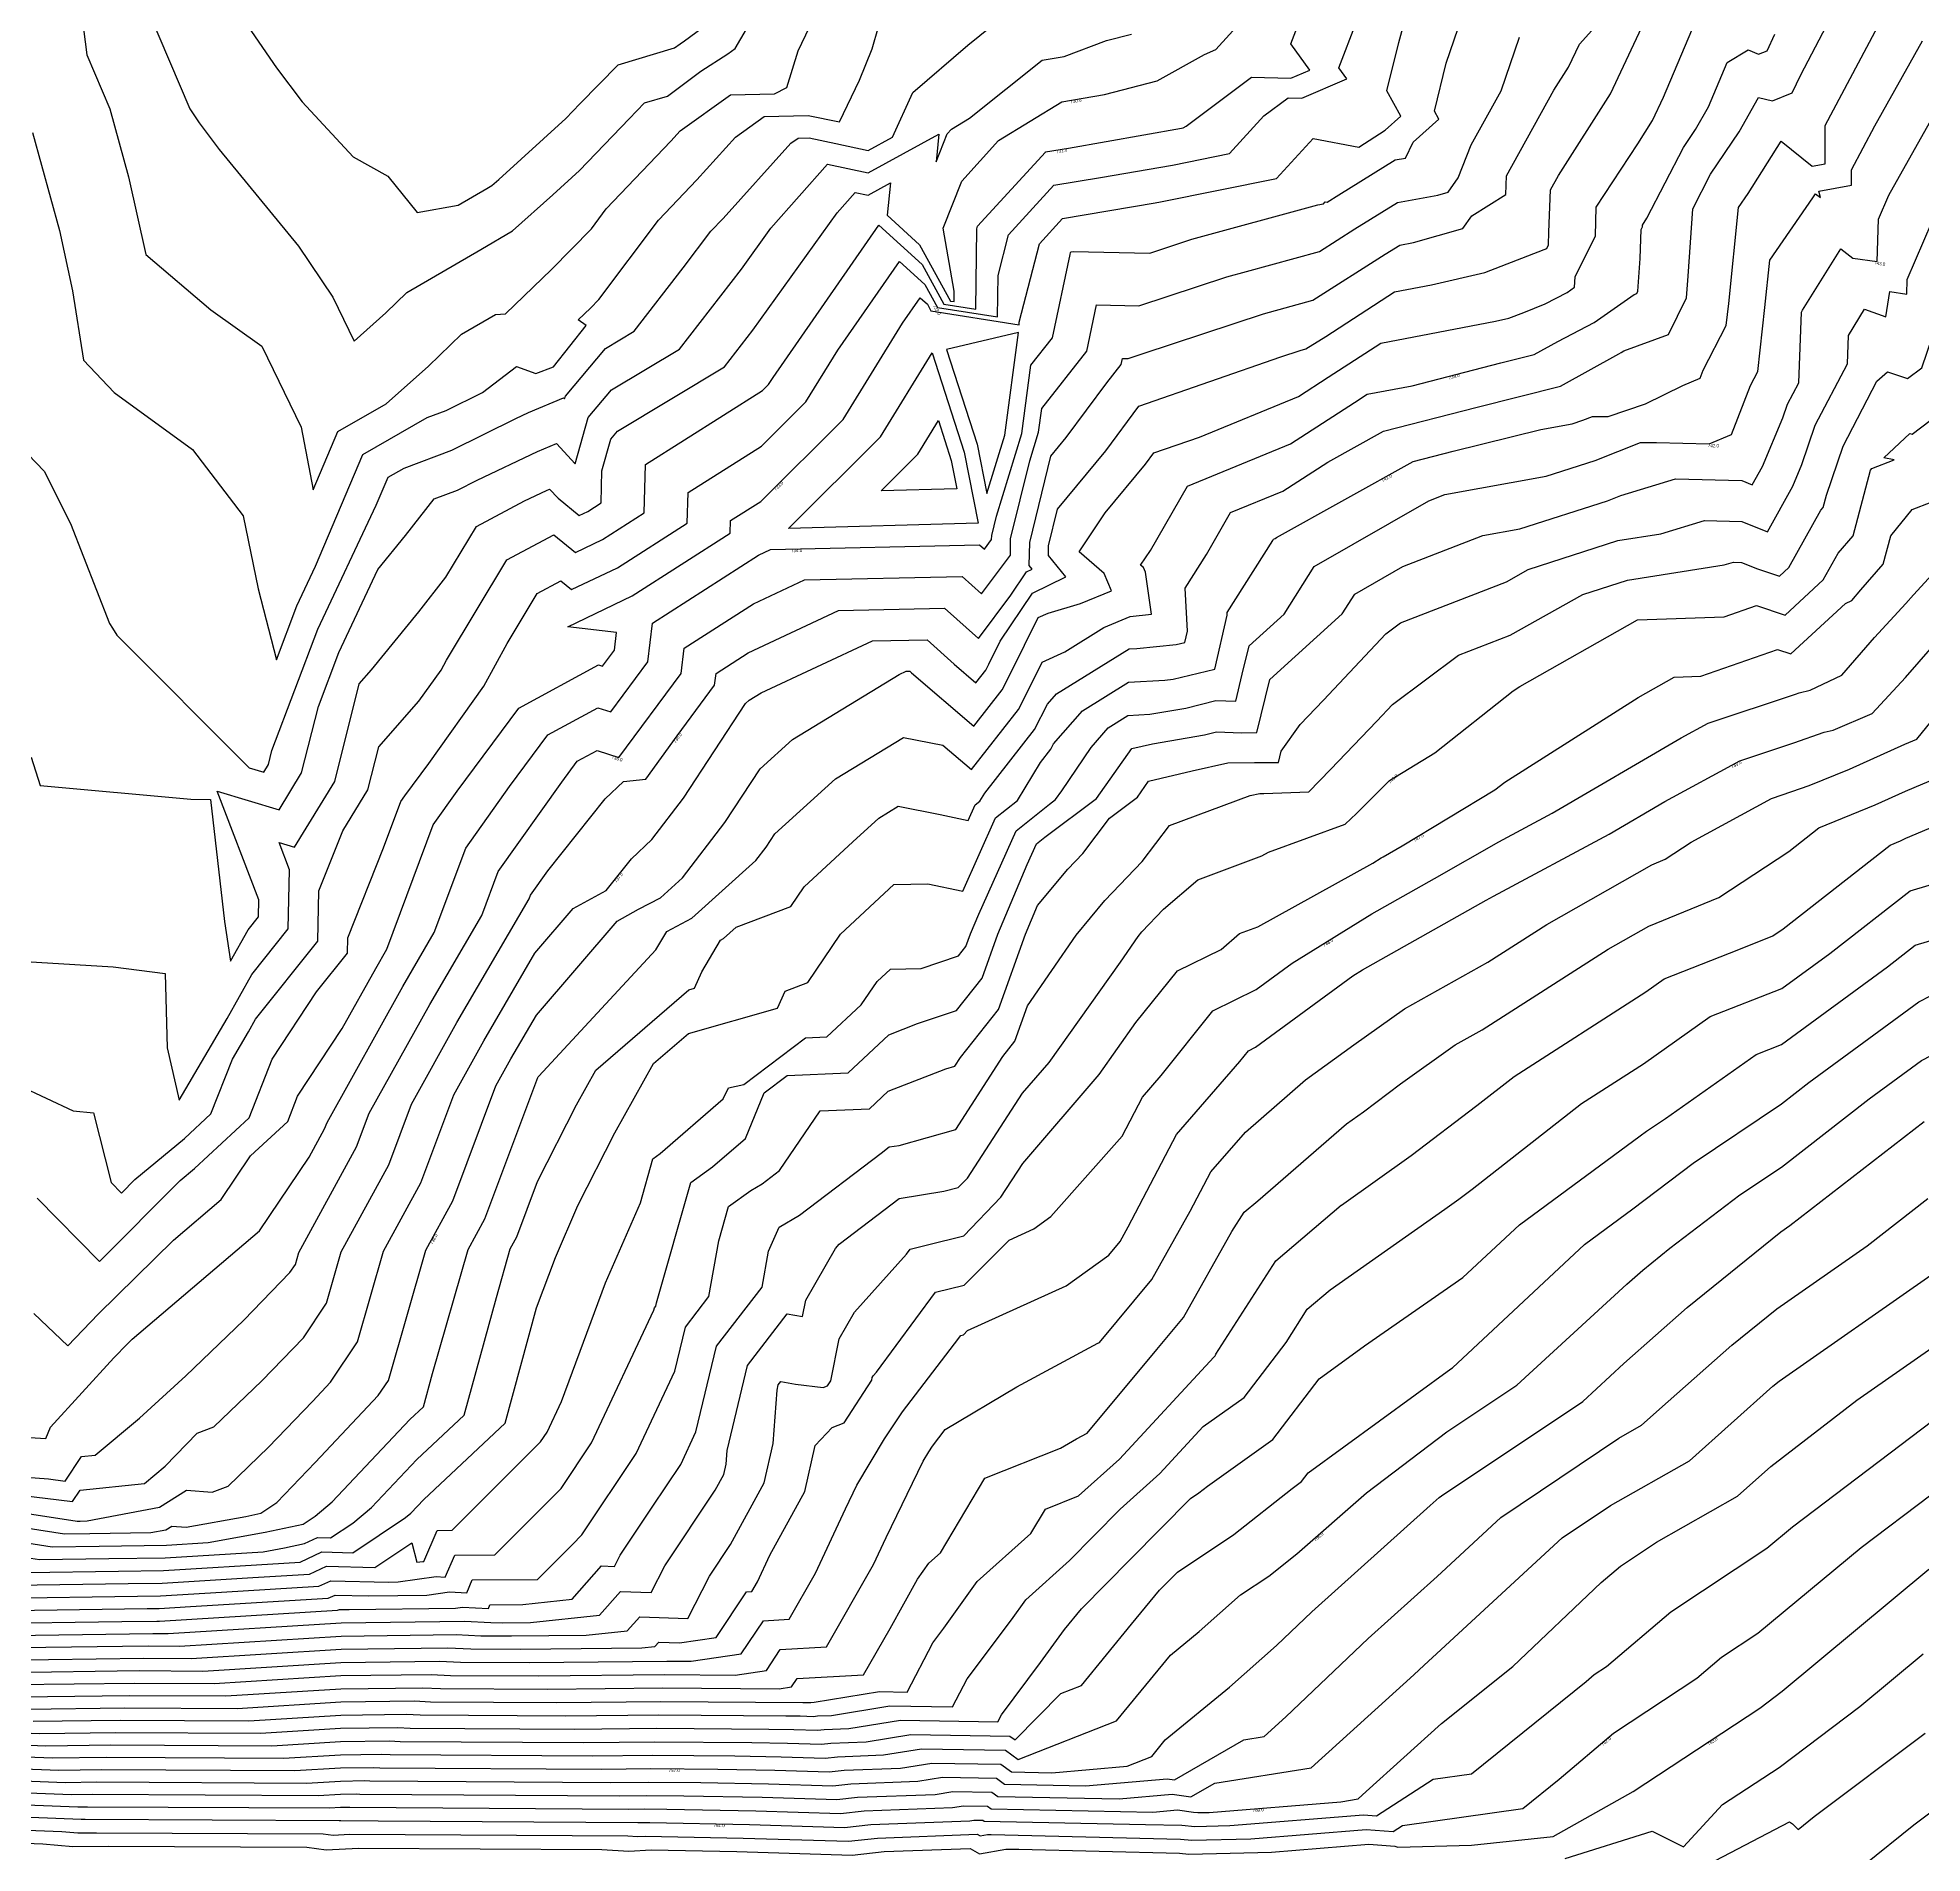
# Model space of a CAD drawing. Extents: x 1684434 to 1702565, y 997334 to 1000228.
# Drawn here: x 1700336.5 to 1700627.8, y 999385.8 to 999666.4 of the extents above; entities that cross this region are included whole.
import ezdxf

# ---------------------------------------------------------------- set-up
doc = ezdxf.new("R2010")
doc.units = 0
doc.layers.add('Default', color=7, linetype='Continuous')

msp = doc.modelspace()

# ---------------------------------------------------------------- linework, layer by layer
at = {"layer": 'Default'}
for points in [[(1700341.79, 999682.18), (1700344.15, 999663.69), (1700347.71, 999655.34), (1700350.6, 999644.86), (1700353.23, 999632.84), (1700363.3, 999624.28), (1700371.2, 999618.68), (1700377.24, 999606.15), (1700379.13, 999596.5), (1700382.93, 999605.48), (1700390.37, 999609.75), (1700396.91, 999615.6), (1700402.03, 999620.55), (1700407.27, 999623.56), (1700408.85, 999623.7), (1700415.94, 999630.55), (1700422.1, 999636.82), (1700424.4, 999639.89), (1700434.39, 999650.35), (1700435.84, 999651.95), (1700443.59, 999657.55), (1700450.38, 999657.7), (1700452.28, 999658.66), (1700454.03, 999664.32), (1700457.55, 999671.63)], [(1700325.3, 999508.31), (1700342.03, 999500.49), (1700345.18, 999500.2), (1700347.88, 999489.43), (1700349.49, 999487.8), (1700351.57, 999489.89), (1700359.21, 999496.23), (1700363.31, 999500.02), (1700366.64, 999508.51), (1700369.12, 999512.73), (1700370.21, 999514.68), (1700379.83, 999526.75), (1700380.01, 999534.49), (1700383.7, 999543.76), (1700387.57, 999550.09), (1700389.25, 999556.78), (1700395.46, 999563.81), (1700398.88, 999568.63), (1700399.71, 999570.16), (1700409.05, 999585.65), (1700416.3, 999589.51), (1700419.63, 999586.78), (1700423.84, 999588.8), (1700430.27, 999592.91), (1700430.46, 999600.39), (1700448.55, 999611.82), (1700449.49, 999612.76), (1700450.17, 999613.86), (1700466.54, 999637.4), (1700473.21, 999631.28), (1700476.58, 999625.15), (1700481.51, 999624.38), (1700481.67, 999636.84), (1700481.77, 999637.23), (1700492.26, 999648.69), (1700492.3, 999648.7), (1700495.82, 999649.3), (1700513.29, 999652.35), (1700513.53, 999652.41), (1700513.99, 999652.67), (1700524.11, 999660.23), (1700530.17, 999660.08), (1700533.12, 999661.34), (1700530.19, 999665.42), (1700535.79, 999680.02)], [(1700363.45, 999676.26), (1700373.46, 999661.69), (1700377.39, 999656.42), (1700385.27, 999647.92), (1700390.67, 999644.96), (1700395.2, 999639.35), (1700401.51, 999640.47), (1700405.93, 999643.04), (1700406.74, 999643.52), (1700407.78, 999644.45), (1700418.16, 999653.85), (1700420.34, 999656.14), (1700426.22, 999662.17), (1700434.96, 999664.77), (1700435.82, 999665.42), (1700436.51, 999665.86), (1700440.22, 999668.58)], [(1700333.91, 999441.13), (1700341.91, 999440.12), (1700343.09, 999441.87), (1700353.04, 999442.91), (1700356.25, 999445.59), (1700361.21, 999450.71), (1700363.74, 999451.65), (1700371.16, 999458.79), (1700377.6, 999465.43), (1700381.16, 999470.78), (1700383.44, 999478.72), (1700390.78, 999492.16), (1700394.3, 999501.54), (1700401.32, 999514.13), (1700412.47, 999533.27), (1700412.69, 999533.86), (1700415.35, 999537.6), (1700424.25, 999548.7), (1700427.07, 999551.39), (1700430.5, 999551.78), (1700435.35, 999558.48), (1700441.14, 999566.29), (1700441.36, 999568.11), (1700446.34, 999571.31), (1700460.28, 999577.85), (1700476.69, 999578.2), (1700481.92, 999573.48), (1700486.94, 999580.19), (1700489.36, 999583.79), (1700490.22, 999584.21), (1700489.77, 999584.76), (1700489.83, 999588.36), (1700493.08, 999601.69), (1700495.45, 999604.56), (1700501.74, 999613.03), (1700503.96, 999615.84), (1700504.16, 999616.8), (1700505.04, 999616.78), (1700507.35, 999617.55), (1700525.94, 999623.7), (1700533.56, 999625.79), (1700544.75, 999632.89), (1700547.01, 999634.29), (1700549.15, 999634.68), (1700556.74, 999636.85), (1700558.13, 999638.82), (1700563.39, 999642.12), (1700563.5, 999645.03), (1700570.85, 999658.27), (1700573.1, 999661.8), (1700574.78, 999665.38), (1700583.26, 999674.79)], [(1700335.95, 999469.19), (1700341.18, 999464.21), (1700345.9, 999469.07), (1700357.53, 999480.52), (1700364.91, 999486.8), (1700369.44, 999493.53), (1700375.18, 999498.83), (1700376.71, 999502.75), (1700383.6, 999513.22), (1700388.77, 999522.49), (1700390.51, 999525.49), (1700397.67, 999544.7), (1700401.37, 999549.9), (1700410.87, 999562.72), (1700423.19, 999569.43), (1700423.83, 999569.23), (1700425.65, 999571.68), (1700425.99, 999574.44), (1700418.44, 999575.32), (1700428.39, 999580.09), (1700443.57, 999589.8), (1700443.62, 999591.72), (1700448.27, 999594.66), (1700461.02, 999607.37), (1700470.18, 999622.25), (1700472.91, 999626.17), (1700474.02, 999625.15), (1700474.58, 999624.13), (1700488.22, 999622), (1700488.23, 999622.41), (1700491.35, 999634.51), (1700494.9, 999638.39), (1700509.24, 999640.84), (1700510.06, 999640.98), (1700527.98, 999644.57), (1700533.65, 999650.8), (1700540.71, 999649.42), (1700544.77, 999652.07), (1700547.18, 999654.24), (1700545.01, 999658.15), (1700546.85, 999665.61), (1700549.62, 999675.7)], [(1700331.62, 999438.8), (1700342.64, 999437.11), (1700343.1, 999437.11), (1700344.2, 999437.13), (1700355.37, 999439.25), (1700359.54, 999441.86), (1700363.5, 999441.57), (1700365.96, 999442.49), (1700372.23, 999448.52), (1700379, 999455.6), (1700381.78, 999458.55), (1700385.95, 999464.82), (1700389.97, 999478.83), (1700395.73, 999489.37), (1700400.83, 999502.96), (1700405.5, 999511.34), (1700413.38, 999524.86), (1700419.3, 999531.76), (1700424.38, 999534.57), (1700428.29, 999539.44), (1700431.45, 999542.46), (1700436.32, 999548.83), (1700445.93, 999563.44), (1700446.49, 999563.95), (1700448.35, 999565.08), (1700465.52, 999573.14), (1700473.99, 999573.32), (1700478.18, 999569.54), (1700481.53, 999566.67), (1700483.05, 999568.62), (1700483.52, 999569.54), (1700485.27, 999573.07), (1700490.26, 999580.5), (1700495.41, 999583.02), (1700492.74, 999586.32), (1700492.76, 999587.84), (1700494.14, 999593.47), (1700501.59, 999602.52), (1700506.72, 999609.42), (1700528.66, 999617.02), (1700531.63, 999618.01), (1700532.52, 999618.25), (1700535.58, 999620.19), (1700546.18, 999627.06), (1700551.93, 999628.16), (1700560.16, 999630.08), (1700569.31, 999633.61), (1700569.72, 999633.77), (1700570.01, 999634.35), (1700570.06, 999636.3), (1700570.3, 999642.83), (1700571.52, 999645.04), (1700579.59, 999657.67), (1700585.62, 999670.5)], [(1700335.35, 999450.04), (1700337.81, 999449.86), (1700338.51, 999451.6), (1700348.29, 999462.31), (1700350.4, 999464.48), (1700351.13, 999465.2), (1700370.81, 999481.94), (1700378.48, 999493.34), (1700380.88, 999497.72), (1700381.25, 999498.71), (1700392.95, 999519.7), (1700397.83, 999528.08), (1700402.68, 999541.09), (1700409.45, 999550.61), (1700415.38, 999558.62), (1700423.09, 999562.81), (1700425.1, 999562.18), (1700430.81, 999569.88), (1700431.54, 999575.89), (1700447.93, 999586.4), (1700449.79, 999587.27), (1700482.08, 999587.96), (1700482.83, 999587.29), (1700483.95, 999588.78), (1700483.96, 999589.41), (1700484.69, 999592.43), (1700488.6, 999605.17), (1700490.01, 999615.72), (1700493.38, 999619.99), (1700496.07, 999632.87), (1700496.14, 999633.15), (1700496.22, 999633.24), (1700496.57, 999633.3), (1700508.38, 999633.04), (1700514.89, 999635.2), (1700534.36, 999640.53), (1700535.25, 999640.7), (1700535.5, 999640.98), (1700535.81, 999640.92), (1700537.58, 999642.07), (1700546.32, 999647.47), (1700547.9, 999647.76), (1700549.11, 999650.21), (1700553.05, 999653.75), (1700552.36, 999655), (1700554.18, 999662.43), (1700557.26, 999671.42)], [(1700353.75, 999670.09), (1700360.03, 999655.36), (1700361.51, 999653.2), (1700364.57, 999649.1), (1700376.82, 999634.15), (1700382.17, 999626.25), (1700385.43, 999619.45), (1700390.34, 999623.83), (1700393.59, 999626.98), (1700405.03, 999633.63), (1700409.91, 999636.52), (1700416.13, 999642.05), (1700420.29, 999645.81), (1700427.94, 999653.83), (1700430.32, 999656.27), (1700433.86, 999657.33), (1700439.04, 999661.2), (1700443.18, 999663.86), (1700444.34, 999664.71), (1700448.7, 999672.14)], [(1700330.08, 999432.19), (1700336.82, 999431.16), (1700347.54, 999431.31), (1700356.23, 999431.44), (1700371.39, 999432.36), (1700374.7, 999432.96), (1700377.76, 999433.61), (1700379.8, 999434.55), (1700381.81, 999434.5), (1700385.26, 999436.79), (1700388.14, 999439.21), (1700395.14, 999446.62), (1700402.46, 999453.48), (1700407.42, 999471.67), (1700409.57, 999479.17), (1700410.59, 999481.03), (1700413.8, 999489.59), (1700419.8, 999501.43), (1700422.8, 999506.81), (1700437.17, 999519.2), (1700438.04, 999519.44), (1700439.19, 999522.01), (1700442.07, 999526.89), (1700442.53, 999527.13), (1700444.49, 999528.91), (1700452.93, 999532.1), (1700454.98, 999535.11), (1700462.49, 999542.1), (1700466.51, 999545.74), (1700469.51, 999547.57), (1700476.02, 999546.31), (1700480.35, 999545.39), (1700481.42, 999547.78), (1700482.13, 999548.35), (1700482.88, 999549.58), (1700490.6, 999559.45), (1700492.56, 999563.33), (1700493.98, 999564.96), (1700505.22, 999571.88), (1700506.4, 999571.95), (1700512.46, 999572.56), (1700513.82, 999572.89), (1700514.22, 999574.64), (1700513.87, 999581.3), (1700517.14, 999586.47), (1700520.86, 999592.95), (1700528.95, 999596.27), (1700535.88, 999600.76), (1700544.48, 999605.55), (1700558.98, 999609.28), (1700571.85, 999612.48), (1700580.89, 999617.51), (1700581.24, 999617.7), (1700581.63, 999617.97), (1700588.54, 999620.51), (1700591.35, 999626.14), (1700591.57, 999629.5), (1700592.28, 999639.93), (1700595.01, 999645.24), (1700599.44, 999651.79), (1700602.45, 999657.12), (1700604.63, 999656.58), (1700607.66, 999657.83), (1700608.99, 999660.63), (1700612.97, 999668.19)], [(1700330.36, 999523.83), (1700348.23, 999522.76), (1700356.23, 999521.73), (1700356.54, 999510.25), (1700358.38, 999502.13), (1700365.82, 999514.76), (1700369.64, 999521.58), (1700375.25, 999528.62), (1700375.46, 999537.76), (1700373.85, 999541.96), (1700376.24, 999541.24), (1700382.45, 999551.41), (1700386.24, 999566.51), (1700388.14, 999568.66), (1700395.45, 999577.63), (1700399.63, 999582.99), (1700404.35, 999590.82), (1700411.79, 999594.78), (1700415.17, 999596.39), (1700415.65, 999596.6), (1700416.96, 999595.19), (1700420.23, 999592.51), (1700421.57, 999593.15), (1700423.61, 999594.46), (1700423.74, 999599.39), (1700425.1, 999604.32), (1700426.13, 999605.54), (1700442.69, 999615.49), (1700447.07, 999621.13), (1700460.07, 999639.29), (1700462.86, 999642.43), (1700464.85, 999642.01), (1700468.33, 999643.91), (1700467.83, 999638.91), (1700472.81, 999634.34), (1700477.58, 999625.66), (1700478.16, 999625.57), (1700478.18, 999627.17), (1700476.44, 999636.91), (1700479.34, 999644.16), (1700485.02, 999650.47), (1700494.81, 999656.45), (1700501.4, 999657.6), (1700509.55, 999659.67), (1700516.83, 999663.74), (1700518.58, 999664.51), (1700522.29, 999668.59)], [(1700331.11, 999436.6), (1700340.7, 999435.12), (1700344.58, 999435.18), (1700354.02, 999435.32), (1700356.37, 999435.77), (1700357.25, 999436.32), (1700359.51, 999436.15), (1700368.7, 999437.82), (1700371.05, 999438.31), (1700373.51, 999439.97), (1700379.4, 999446.13), (1700389.17, 999456.49), (1700390.74, 999458.85), (1700396.5, 999478.95), (1700400.69, 999486.59), (1700407.35, 999504.37), (1700409.68, 999508.55), (1700413.61, 999515.29), (1700426.07, 999529.82), (1700429.38, 999531.65), (1700432.77, 999533.44), (1700436.2, 999536.53), (1700442.71, 999545.05), (1700448.19, 999553.37), (1700453.16, 999557.88), (1700469.68, 999567.93), (1700470.76, 999568.43), (1700471.29, 999568.44), (1700471.56, 999568.21), (1700481.18, 999559.96), (1700485.57, 999565.57), (1700486.91, 999568.22), (1700491.13, 999576.74), (1700492.67, 999577.43), (1700497.67, 999578.91), (1700502.45, 999580.87), (1700501.33, 999583.53), (1700497.46, 999586.91), (1700501.52, 999592.93), (1700507.73, 999600.47), (1700509.02, 999602.2), (1700516.06, 999604.64), (1700531.35, 999610.9), (1700535.94, 999613.88), (1700544.08, 999619.16), (1700561.82, 999622.53), (1700563.88, 999623.01), (1700566.17, 999623.9), (1700569.46, 999625.2), (1700572.89, 999626.99), (1700574.04, 999627.81), (1700574.1, 999629.39), (1700577.26, 999635.72), (1700577.37, 999640.16), (1700583.79, 999649.96), (1700586.08, 999653.55), (1700587.79, 999657.19), (1700592.15, 999667.53)], [(1700332.55, 999604.58), (1700337.55, 999599.34), (1700341.63, 999591.26), (1700347.66, 999575.8), (1700348.08, 999575.12), (1700348.78, 999574.03), (1700369.23, 999553.51), (1700371.47, 999552.84), (1700372.2, 999554.03), (1700372.75, 999556.2), (1700379.83, 999574.95), (1700388.85, 999594.11), (1700390.68, 999598.43), (1700393.16, 999599.85), (1700400.53, 999602.59), (1700410.45, 999607.51), (1700412.41, 999608.45), (1700417.77, 999610.72), (1700417.95, 999610.52), (1700418.08, 999610.97), (1700424.26, 999618.31), (1700428.7, 999620.98), (1700436.3, 999630.77), (1700440.58, 999636.45), (1700442.45, 999638.41), (1700452.93, 999650.04), (1700454.04, 999650.84), (1700455.73, 999650.88), (1700459.9, 999650), (1700464.85, 999648.94), (1700468.61, 999651), (1700471.78, 999657.9), (1700480.25, 999665.21), (1700483.97, 999668.18)], [(1700334.88, 999429.17), (1700349.02, 999429.37), (1700355.99, 999429.48), (1700374.58, 999430.61), (1700377.08, 999430.76), (1700380.47, 999432.33), (1700385.22, 999432.21), (1700393.39, 999437.63), (1700394.21, 999438.32), (1700396.21, 999440.44), (1700408.78, 999452.22), (1700413.64, 999470.04), (1700416.54, 999477.84), (1700420.03, 999485.86), (1700425.73, 999497.1), (1700431.7, 999507.83), (1700437.09, 999512.48), (1700450.86, 999516.38), (1700452.05, 999519.02), (1700455.53, 999520.34), (1700460.61, 999527.79), (1700468.85, 999535.47), (1700474.08, 999535.58), (1700479.49, 999534.43), (1700484.57, 999545.78), (1700487.94, 999548.47), (1700491.48, 999554.32), (1700493.11, 999556.4), (1700493.52, 999557.22), (1700497.97, 999562.34), (1700505.11, 999566.74), (1700510.7, 999567.08), (1700511.98, 999567.21), (1700518.45, 999568.78), (1700520.37, 999577.09), (1700520.35, 999577.51), (1700527.39, 999588.65), (1700527.5, 999588.85), (1700527.76, 999588.95), (1700527.97, 999589.09), (1700549.07, 999600.85), (1700555.29, 999602.45), (1700568.84, 999605.82), (1700573.68, 999606.7), (1700575.31, 999607.22), (1700576.81, 999607.82), (1700579.2, 999607.81), (1700584.99, 999609.75), (1700590.74, 999612.6), (1700593.43, 999613.72), (1700593.92, 999614.98), (1700597.47, 999621.87), (1700597.85, 999625.3), (1700599.34, 999640.09), (1700600.85, 999642.27), (1700605.97, 999650.38), (1700610.74, 999646.48), (1700612.76, 999646.85), (1700612.75, 999652.79), (1700621.76, 999669.74)], [(1700335.72, 999651.71), (1700339.9, 999636.54), (1700341.94, 999627.22), (1700343.6, 999616.54), (1700348.36, 999611.54), (1700360.45, 999602.71), (1700368.28, 999592.48), (1700370.63, 999581.19), (1700373.44, 999570.18), (1700376.61, 999578.57), (1700379.48, 999584.66), (1700386.81, 999601.95), (1700396.73, 999607.65), (1700399.68, 999608.75), (1700405.27, 999611.52), (1700410.51, 999615.52), (1700413.51, 999614.46), (1700416.24, 999615.48), (1700421.28, 999621.89), (1700420.07, 999622.75), (1700421.97, 999624.58), (1700423.26, 999625.9), (1700432.49, 999638.17), (1700438.42, 999644.38), (1700444.38, 999651), (1700448.82, 999654.2), (1700455.6, 999654.35), (1700460.43, 999653.33), (1700463.51, 999659.79), (1700465.47, 999664.61), (1700466.45, 999668.03)], [(1700336.45, 999487), (1700346.12, 999477.24), (1700358.57, 999489.76), (1700360.75, 999491.57), (1700369.24, 999499.43), (1700372.79, 999508.48), (1700379.64, 999518.89), (1700384.41, 999524.88), (1700384.46, 999527.25), (1700389.99, 999541.14), (1700392.67, 999548.31), (1700393.29, 999549.19), (1700397, 999554.2), (1700405.46, 999566.13), (1700409.08, 999572.74), (1700413.74, 999580.48), (1700417.37, 999582.41), (1700419.04, 999581.05), (1700426.12, 999584.44), (1700436.92, 999591.35), (1700437.04, 999596.05), (1700448.41, 999603.24), (1700455.25, 999610.07), (1700460.17, 999618.05), (1700469.72, 999631.78), (1700473.61, 999628.21), (1700475.58, 999624.64), (1700484.87, 999623.19), (1700484.95, 999629.62), (1700486.56, 999635.87), (1700493.58, 999643.54), (1700500.77, 999644.77), (1700511.88, 999646.67), (1700520.7, 999648.44), (1700526, 999654.26), (1700529.77, 999657.07), (1700531.88, 999657.02), (1700538.85, 999659.98), (1700537.61, 999661.71), (1700540.34, 999668.81)], [(1700330.59, 999434.39), (1700338.76, 999433.14), (1700346.06, 999433.24), (1700356.46, 999433.4), (1700362.88, 999433.79), (1700371.7, 999435.39), (1700377.56, 999436.62), (1700379.44, 999437.88), (1700382.07, 999440.09), (1700394.06, 999452.8), (1700396.14, 999454.74), (1700397.54, 999459.89), (1700403.04, 999479.06), (1700405.64, 999483.81), (1700413.84, 999505.68), (1700413.88, 999505.75), (1700413.89, 999505.78), (1700413.99, 999505.87), (1700432.06, 999525.37), (1700433.76, 999528.24), (1700437.65, 999530.28), (1700447.51, 999539.19), (1700449.11, 999541.27), (1700450.45, 999543.31), (1700459.84, 999551.81), (1700470.34, 999558.2), (1700476.41, 999557.03), (1700480.83, 999553.24), (1700488.08, 999562.51), (1700490.31, 999566.89), (1700491.77, 999569.85), (1700495.25, 999571.42), (1700501.27, 999575.22), (1700505.36, 999576.92), (1700508.66, 999577.25), (1700507.74, 999583.74), (1700507.44, 999584.46), (1700506.98, 999584.86), (1700508.51, 999587.12), (1700514.21, 999597.06), (1700530.15, 999603.59), (1700540.04, 999610), (1700541.97, 999611.25), (1700548.91, 999612.57), (1700562.66, 999616.11), (1700567.81, 999617.39), (1700571.42, 999619.4), (1700577.07, 999622.35), (1700583.22, 999626.67), (1700583.65, 999626.83), (1700583.83, 999627.19), (1700584.16, 999632.22), (1700584.31, 999636.7), (1700584.5, 999637.1), (1700584.51, 999637.38), (1700585.22, 999638.46), (1700590.85, 999649.4), (1700592.73, 999652.18), (1700594.7, 999655.67), (1700597.6, 999662.53), (1700600.86, 999664.48), (1700602.44, 999663.79), (1700603.79, 999664.35), (1700605, 999666.89)], [(1700332.94, 999427.19), (1700350.5, 999427.44), (1700355.76, 999427.52), (1700369.77, 999428.37), (1700378.53, 999428.9), (1700381.15, 999430.11), (1700388.64, 999429.93), (1700394.38, 999433.74), (1700395.14, 999430.73), (1700396.05, 999430.86), (1700396.21, 999430.85), (1700398.27, 999435.67), (1700400.59, 999435.69), (1700401.84, 999436.94), (1700414.25, 999449.34), (1700415.25, 999450.85), (1700417.47, 999455.57), (1700424.29, 999473.93), (1700429.67, 999486.31), (1700431.61, 999493.1), (1700432.75, 999493.92), (1700442.48, 999502.34), (1700443.27, 999504.05), (1700445.67, 999504.59), (1700455.18, 999511.8), (1700458.5, 999511.95), (1700463.78, 999516.88), (1700466.24, 999520.48), (1700468.3, 999522.4), (1700473.05, 999522.5), (1700478.85, 999524.47), (1700479.99, 999525.9), (1700480.68, 999527.84), (1700481.97, 999530.91), (1700487.72, 999543.78), (1700492.88, 999547.9), (1700493.82, 999548.61), (1700494.8, 999549.98), (1700499.32, 999556.68), (1700501.96, 999559.72), (1700505, 999561.59), (1700508.4, 999561.81), (1700513.97, 999562.75), (1700518.58, 999563.93), (1700521.68, 999563.82), (1700522.68, 999567.98), (1700523.74, 999572.39), (1700529.16, 999577.28), (1700533.8, 999584.61), (1700551.52, 999594.79), (1700553.98, 999595.75), (1700569.63, 999598.58), (1700577.23, 999600.99), (1700584.2, 999603.79), (1700586.68, 999603.79), (1700594.85, 999603.58), (1700598.3, 999605.02), (1700601.24, 999612.58), (1700602.37, 999614.77), (1700603.45, 999624.64), (1700604.2, 999631.99), (1700610.86, 999641.6), (1700611.25, 999642.22), (1700612.01, 999641.64), (1700611.77, 999642.66), (1700616.82, 999643.57), (1700616.82, 999645.95), (1700620.42, 999652.73), (1700627.79, 999665.88)], [(1700333.37, 999443.97), (1700338.22, 999443.61), (1700340.77, 999443.29), (1700343.31, 999447.06), (1700345.41, 999447.27), (1700352.3, 999453.03), (1700359.41, 999459.57), (1700368.42, 999468.15), (1700375.53, 999475.5), (1700376.37, 999476.75), (1700376.9, 999478.61), (1700385.83, 999494.94), (1700387.78, 999500.13), (1700397.13, 999516.92), (1700405.15, 999530.67), (1700407.69, 999537.47), (1700417.52, 999551.31), (1700419.9, 999554.52), (1700422.98, 999556.2), (1700426.37, 999555.13), (1700435.98, 999568.08), (1700436.45, 999572), (1700447.14, 999578.85), (1700455.03, 999582.56), (1700479.38, 999583.08), (1700482.38, 999580.38), (1700486.86, 999586.38), (1700486.89, 999588.89), (1700489.84, 999600.97), (1700491.2, 999605.4), (1700491.69, 999609.07), (1700498.67, 999617.92), (1700500.16, 999625.05), (1700506.71, 999624.91), (1700520.29, 999629.41), (1700523.31, 999630.24), (1700534.6, 999633.33), (1700540.06, 999636.8), (1700546.66, 999640.88), (1700552.91, 999642.03), (1700554.51, 999642.49), (1700556.06, 999644.68), (1700558.05, 999649.79), (1700562.67, 999658.12), (1700565.52, 999666.44)], [(1700335.52, 999555.16), (1700336.95, 999550.76), (1700360.23, 999548.66), (1700363.24, 999548.62), (1700365.41, 999529.76), (1700366.34, 999523.61), (1700369.07, 999528.49), (1700370.67, 999530.5), (1700370.73, 999533.11), (1700364.28, 999549.92), (1700373.86, 999547.04), (1700377.33, 999552.72), (1700379.91, 999563.01), (1700383.06, 999571.34), (1700389.09, 999584.16), (1700393.36, 999589.4), (1700397.82, 999595.11), (1700401.39, 999596.43), (1700404.47, 999597.96), (1700413.79, 999602.42), (1700416.71, 999603.66), (1700419.62, 999600.52), (1700421.59, 999607.64), (1700425.2, 999611.93), (1700435.7, 999618.24), (1700445.28, 999630.57), (1700449.83, 999636.93), (1700458.61, 999646.81), (1700464.85, 999645.47), (1700475.79, 999651.46), (1700475.36, 999647.18), (1700477.08, 999651.48), (1700477.75, 999652.23), (1700480.55, 999653.94), (1700491.74, 999662.88), (1700495.14, 999663.44), (1700501.71, 999665.94), (1700505.58, 999666.92)], [(1700331, 999425.21), (1700351.98, 999425.5), (1700355.52, 999425.56), (1700364.97, 999426.13), (1700379.97, 999427.04), (1700381.82, 999427.89), (1700390.76, 999427.68), (1700392.26, 999427.7), (1700398.1, 999428.51), (1700399.53, 999428.43), (1700400.99, 999431.84), (1700407.18, 999431.89), (1700410.52, 999435.22), (1700417.45, 999442.15), (1700422.13, 999449.19), (1700431.77, 999469.69), (1700431.86, 999470.07), (1700432.06, 999470.33), (1700432.14, 999470.81), (1700437.46, 999489.41), (1700440.84, 999491.84), (1700445.93, 999496.24), (1700448.8, 999503.27), (1700452.36, 999505.97), (1700461.78, 999506.38), (1700468.06, 999512.24), (1700472.52, 999513.99), (1700478.53, 999516.03), (1700482.5, 999521.02), (1700484.92, 999527.81), (1700489.43, 999538.57), (1700490.87, 999541.78), (1700492.16, 999542.81), (1700500.14, 999548.79), (1700505.59, 999556.48), (1700508.79, 999557.24), (1700516.86, 999558.61), (1700518.7, 999559.08), (1700522.55, 999558.94), (1700524.94, 999558.95), (1700526.92, 999567.18), (1700538.14, 999577.3), (1700540.08, 999580.37), (1700547.48, 999584.62), (1700559.86, 999589.43), (1700565.59, 999590.47), (1700579.14, 999594.77), (1700581.17, 999595.58), (1700589.64, 999598.16), (1700599.89, 999597.91), (1700601.49, 999597.26), (1700603.06, 999600.1), (1700606.23, 999607.62), (1700606.95, 999609.72), (1700608.66, 999613.02), (1700609.08, 999623.95), (1700609.25, 999624.23), (1700615.16, 999633.75), (1700617.03, 999632.3), (1700620.8, 999631.77), (1700621, 999638.3), (1700622.61, 999642.02), (1700633.03, 999660.6)], [(1700329.06, 999423.22), (1700353.46, 999423.57), (1700355.29, 999423.6), (1700360.16, 999423.89), (1700381.42, 999425.18), (1700382.49, 999425.67), (1700387.71, 999425.55), (1700396.68, 999425.67), (1700400.16, 999426.15), (1700402.86, 999426.02), (1700403.7, 999428), (1700413.76, 999428.08), (1700419.19, 999433.5), (1700420.65, 999434.96), (1700429.02, 999447.52), (1700435.01, 999460.29), (1700436.64, 999467.09), (1700440.26, 999471.79), (1700441.79, 999480.4), (1700443.31, 999485.72), (1700446.75, 999488.2), (1700448.47, 999489.21), (1700451.17, 999491.26), (1700457.47, 999500.48), (1700465.06, 999500.81), (1700467.98, 999503.53), (1700476.87, 999507.02), (1700478.27, 999507.41), (1700479.12, 999508.73), (1700485.02, 999516.14), (1700489.17, 999527.79), (1700491.02, 999532.22), (1700495.73, 999537.87), (1700498.04, 999540.28), (1700502.18, 999545.76), (1700506.47, 999548.96), (1700508.21, 999551.43), (1700514.92, 999553.04), (1700520.43, 999554.28), (1700524.56, 999554.33), (1700528.29, 999554.35), (1700528.71, 999556.08), (1700531.62, 999560.22), (1700535.21, 999563.95), (1700544.88, 999574.23), (1700547.12, 999575.91), (1700563.49, 999582.28), (1700566.84, 999584.15), (1700580.73, 999588.63), (1700587.37, 999589.67), (1700594.12, 999591.73), (1700599.85, 999591.59), (1700603.83, 999589.98), (1700607.76, 999597.07), (1700609.17, 999600.41), (1700611.23, 999606.47), (1700616.18, 999615.96), (1700616.35, 999620.33), (1700618.83, 999624.42), (1700622.11, 999623.23), (1700622.76, 999627.11), (1700625.36, 999626.74), (1700625.43, 999629.01), (1700631.86, 999643.91)], [(1700477, 999618.16), (1700481.71, 999603.55), (1700483.23, 999595.9), (1700486, 999604.94), (1700488.12, 999620.77), (1700477, 999618.16)], [(1700327.9, 999421.27), (1700349.54, 999421.56), (1700354.94, 999421.63), (1700355.05, 999421.64), (1700355.36, 999421.65), (1700382.86, 999423.31), (1700383.17, 999423.46), (1700384.66, 999423.42), (1700401.11, 999423.65), (1700402.21, 999423.8), (1700406.18, 999423.6), (1700406.42, 999424.17), (1700411.51, 999424.21), (1700419.12, 999425.01), (1700423.67, 999430.16), (1700425.66, 999430.09), (1700426.56, 999431.84), (1700431.5, 999439.25), (1700435.9, 999445.86), (1700438.26, 999450.89), (1700441.42, 999464.12), (1700448.47, 999473.26), (1700449.46, 999478.84), (1700451.12, 999482.55), (1700454.25, 999484.4), (1700466.88, 999493.97), (1700468.12, 999494.92), (1700469.67, 999495.17), (1700478.41, 999497.63), (1700485.66, 999508.9), (1700487.54, 999511.26), (1700489.48, 999516.72), (1700496.99, 999527.66), (1700501.44, 999533.01), (1700507.22, 999539.03), (1700511.44, 999544.61), (1700523.89, 999549.23), (1700525.39, 999549.56), (1700526.01, 999549.57), (1700532.95, 999549.79), (1700536.32, 999553.25), (1700543.49, 999560.73), (1700545.91, 999563.29), (1700556.1, 999570.91), (1700564.06, 999574.01), (1700575.32, 999580.29), (1700582.23, 999582.52), (1700597.17, 999584.87), (1700598.6, 999585.3), (1700599.8, 999585.27), (1700602.28, 999584.27), (1700605.68, 999583.12), (1700607.16, 999584.48), (1700612.06, 999593.32), (1700612.45, 999593.77), (1700612.94, 999595.63), (1700615.52, 999603.22), (1700620.75, 999613.26), (1700622.36, 999614.74), (1700625.45, 999613.66), (1700627.67, 999615.35), (1700629.29, 999620.02)], [(1700466.78, 999604.68), (1700474.76, 999617.64), (1700479.71, 999602.29), (1700481.88, 999591.35), (1700452.58, 999590.51), (1700466.78, 999604.68)], [(1700328.89, 999419.38), (1700354.36, 999419.72), (1700356.7, 999419.71), (1700383.43, 999421.35), (1700402.49, 999421.61), (1700406.57, 999421.41), (1700408.34, 999421.4), (1700412.67, 999421.45), (1700423.38, 999422.57), (1700426.62, 999426.24), (1700431.33, 999426.07), (1700433.44, 999430.2), (1700441.21, 999441.86), (1700442.56, 999444.31), (1700442.92, 999445.89), (1700443.07, 999448.03), (1700446.21, 999461.15), (1700452.38, 999469.15), (1700454.73, 999468.7), (1700455.24, 999471.25), (1700459.84, 999479.25), (1700460.41, 999479.89), (1700469.67, 999486.98), (1700476.57, 999488.08), (1700478.8, 999488.63), (1700480.22, 999490.12), (1700488.73, 999503.21), (1700492.83, 999507.99), (1700503.86, 999523.5), (1700506.59, 999527.47), (1700507.15, 999528.15), (1700510.53, 999531.66), (1700515.8, 999536.22), (1700525.68, 999539.91), (1700526.71, 999540.48), (1700538.57, 999544.82), (1700540.31, 999546.45), (1700545.41, 999551.58), (1700552.43, 999555.83), (1700564.52, 999565.41), (1700565.59, 999566.09), (1700583.77, 999576.38), (1700597.14, 999576.86), (1700602.16, 999578.6), (1700606.56, 999577.12), (1700612.46, 999582.57), (1700614.74, 999586.68), (1700617.09, 999589.38), (1700619.74, 999599.51), (1700619.94, 999599.76), (1700623.41, 999601.1), (1700621.8, 999601.44), (1700625.86, 999605.19), (1700626.22, 999605.06), (1700631.78, 999609.3)], [(1700472.54, 999601.98), (1700475.73, 999607.17), (1700477.71, 999601.03), (1700478.58, 999596.65), (1700466.86, 999596.31), (1700472.54, 999601.98)], [(1700329.88, 999417.49), (1700353.64, 999417.81), (1700358.48, 999417.78), (1700383.42, 999419.31), (1700401.2, 999419.56), (1700405.01, 999419.37), (1700409.74, 999419.34), (1700421.28, 999419.47), (1700427.65, 999420.14), (1700429.58, 999422.32), (1700437, 999422.04), (1700440.33, 999428.57), (1700443.62, 999433.5), (1700448.82, 999443), (1700450.21, 999449.08), (1700450.79, 999457.35), (1700450.99, 999458.17), (1700451.38, 999458.68), (1700453.63, 999458.24), (1700457.93, 999457.76), (1700458.59, 999458.01), (1700459.09, 999458.79), (1700460.37, 999465.28), (1700462.75, 999469.41), (1700470.8, 999478.35), (1700471.37, 999479.13), (1700474.02, 999479.78), (1700479.67, 999481.17), (1700485.36, 999487.16), (1700488.76, 999492.39), (1700500.55, 999506.13), (1700506.24, 999514.13), (1700512.67, 999522.16), (1700519.42, 999525.46), (1700522.24, 999527.89), (1700525.09, 999528.96), (1700542.86, 999538.79), (1700544.14, 999539.59), (1700544.43, 999539.75), (1700547.38, 999541.44), (1700561.69, 999550.09), (1700563.24, 999551.32), (1700583.87, 999564.4), (1700589.43, 999567.55), (1700593.52, 999567.69), (1700605.39, 999571.81), (1700607.43, 999571.12), (1700615.88, 999578.92), (1700616.86, 999579.38), (1700618.28, 999581.03), (1700621.73, 999584.99), (1700622.88, 999589.36), (1700626.19, 999593.43), (1700632.05, 999595.7)], [(1700330.87, 999415.6), (1700352.92, 999415.9), (1700360.26, 999415.86), (1700383.42, 999417.28), (1700399.92, 999417.51), (1700403.45, 999417.34), (1700411.13, 999417.29), (1700429.89, 999417.49), (1700431.92, 999417.71), (1700432.53, 999418.4), (1700435.7, 999418.28), (1700441.36, 999419.1), (1700446.07, 999426.18), (1700446.91, 999426.23), (1700447.77, 999427.73), (1700449.67, 999431.82), (1700455.08, 999441.69), (1700456.7, 999448.79), (1700459.33, 999451.56), (1700461.17, 999452.27), (1700465.42, 999458.9), (1700465.5, 999459.31), (1700465.65, 999459.57), (1700466.16, 999460.13), (1700475.28, 999472.46), (1700479.69, 999473.54), (1700486.65, 999480.52), (1700490.46, 999482.25), (1700493.08, 999484.15), (1700504.1, 999496.6), (1700507.25, 999502.63), (1700510.13, 999505.96), (1700518.15, 999515.98), (1700524.81, 999519.23), (1700530.41, 999523.35), (1700542.7, 999530.95), (1700552.4, 999536.41), (1700562.34, 999542.09), (1700570.56, 999546.49), (1700590.51, 999558.14), (1700594.66, 999560.41), (1700608.16, 999564.92), (1700608.71, 999565.11), (1700610.43, 999565.52), (1700615.33, 999567.81), (1700620.37, 999573.64), (1700625.24, 999578.91), (1700626.4, 999580.23), (1700630.41, 999584.61)], [(1700331.86, 999413.71), (1700352.2, 999413.99), (1700362.04, 999413.93), (1700383.41, 999415.25), (1700398.63, 999415.45), (1700401.9, 999415.3), (1700412.53, 999415.23), (1700433.74, 999415.46), (1700437.53, 999415.44), (1700445.26, 999416.56), (1700448.68, 999421.7), (1700452.66, 999421.94), (1700456.74, 999429.06), (1700461.35, 999438.99), (1700463.12, 999442.64), (1700467.42, 999449.79), (1700470.16, 999453.97), (1700478.21, 999464.49), (1700479.18, 999465.79), (1700479.59, 999465.9), (1700480.24, 999466.55), (1700495.49, 999473.45), (1700502.05, 999478.21), (1700503.79, 999480.3), (1700505.07, 999482.57), (1700512.53, 999496.85), (1700522.32, 999508.15), (1700523.64, 999509.8), (1700524.73, 999510.33), (1700539.76, 999521.38), (1700541.25, 999522.31), (1700560.38, 999533.07), (1700561.49, 999533.7), (1700579.35, 999543.25), (1700587.98, 999548.29), (1700599.56, 999554.6), (1700607.89, 999557.38), (1700612.62, 999559.01), (1700614, 999559.34), (1700619.99, 999561.92), (1700625.14, 999567.49), (1700631.16, 999574.32)], [(1700332.86, 999411.82), (1700351.48, 999412.07), (1700363.82, 999412.01), (1700383.4, 999413.21), (1700397.35, 999413.4), (1700400.34, 999413.26), (1700413.92, 999413.17), (1700433.44, 999413.39), (1700444.32, 999413.31), (1700449.15, 999414.01), (1700451.29, 999417.23), (1700458.41, 999417.65), (1700465.71, 999430.4), (1700467.65, 999434.58), (1700473.35, 999446.35), (1700474.23, 999447.82), (1700474.79, 999448.67), (1700476.78, 999451.27), (1700487.84, 999457.87), (1700500.35, 999464.58), (1700500.53, 999464.66), (1700500.6, 999464.71), (1700508.7, 999474.44), (1700514.64, 999484.99), (1700517.81, 999491.06), (1700523.16, 999497.23), (1700532.47, 999505.3), (1700539.94, 999510.72), (1700547.77, 999516.28), (1700560.62, 999523.5), (1700569.72, 999529.31), (1700585.95, 999538.52), (1700588.03, 999539.38), (1700592.06, 999542.03), (1700604.46, 999548.8), (1700607.62, 999549.85), (1700610.28, 999550.77), (1700616.53, 999553.32), (1700625.08, 999557.17), (1700626.91, 999557.95), (1700629.81, 999561.49)], [(1700333.85, 999409.93), (1700350.75, 999410.16), (1700365.61, 999410.08), (1700383.39, 999411.18), (1700396.06, 999411.35), (1700398.78, 999411.22), (1700415.31, 999411.11), (1700433.13, 999411.31), (1700451.11, 999411.19), (1700453.05, 999411.47), (1700453.9, 999412.75), (1700464.16, 999413.36), (1700468.26, 999420.51), (1700472.5, 999428.12), (1700474.27, 999430.6), (1700476.03, 999432.18), (1700482.92, 999443.75), (1700494.61, 999448.36), (1700497.04, 999449.81), (1700498.73, 999450.71), (1700509.48, 999463.62), (1700513.61, 999468.58), (1700521.08, 999481.85), (1700522.98, 999484.83), (1700525.07, 999486.6), (1700538.79, 999498.5), (1700541.4, 999500.36), (1700547.11, 999504.69), (1700555.56, 999510.68), (1700559.74, 999513.03), (1700579.24, 999525.5), (1700585.48, 999529.03), (1700596.34, 999533.47), (1700607.13, 999540.6), (1700611.75, 999544.22), (1700620.46, 999547.77), (1700625.16, 999549.9), (1700633.84, 999553.56)], [(1700334.84, 999408.05), (1700350.03, 999408.25), (1700367.39, 999408.16), (1700383.38, 999409.14), (1700394.78, 999409.3), (1700397.22, 999409.18), (1700416.71, 999409.05), (1700432.82, 999409.23), (1700454.77, 999409.08), (1700455.32, 999409.07), (1700455.84, 999409.06), (1700455.99, 999409.07), (1700456.53, 999409.09), (1700466.61, 999410.74), (1700470.91, 999410.66), (1700474.88, 999418.26), (1700476.58, 999420.54), (1700481.74, 999427.77), (1700490.02, 999435.19), (1700492.26, 999438.96), (1700497.39, 999440.98), (1700503.71, 999446.67), (1700518.28, 999462.43), (1700518.47, 999462.65), (1700518.52, 999462.72), (1700518.62, 999462.89), (1700527.85, 999477.33), (1700537.97, 999485.91), (1700537.99, 999485.92), (1700548.77, 999493.61), (1700558.93, 999501.31), (1700564.7, 999505.81), (1700585.05, 999518.92), (1700587.87, 999520.92), (1700599.4, 999525.42), (1700604.65, 999527.57), (1700606.28, 999528.64), (1700622.78, 999541.58), (1700624.38, 999542.23), (1700625.24, 999542.62), (1700640.77, 999549.17)], [(1700335.83, 999406.16), (1700349.31, 999406.34), (1700369.17, 999406.24), (1700383.37, 999407.11), (1700393.5, 999407.25), (1700395.66, 999407.14), (1700418.1, 999406.99), (1700432.51, 999407.15), (1700452.14, 999407.02), (1700454.35, 999406.98), (1700456.44, 999406.91), (1700457.02, 999406.98), (1700459.21, 999407.06), (1700468.23, 999408.53), (1700477.91, 999408.37), (1700480.18, 999412.7), (1700487.01, 999421.86), (1700489.21, 999424.95), (1700495.96, 999430.99), (1700499.73, 999434.8), (1700503.8, 999438.92), (1700509.92, 999444.43), (1700516.66, 999451.72), (1700522.96, 999456.22), (1700529.45, 999464.72), (1700532.72, 999469.84), (1700536.25, 999472.82), (1700553.98, 999485.32), (1700556.14, 999486.86), (1700558.18, 999488.4), (1700575.1, 999501.62), (1700584.66, 999507.78), (1700594.99, 999515.08), (1700606.08, 999519.41), (1700613.47, 999524.83), (1700625.87, 999534.48), (1700634.71, 999537.11)], [(1700313.37, 999405.18), (1700336.82, 999404.27), (1700348.59, 999404.43), (1700370.95, 999404.31), (1700383.36, 999405.07), (1700392.21, 999405.19), (1700394.11, 999405.1), (1700419.5, 999404.94), (1700432.21, 999405.08), (1700449.52, 999404.96), (1700453.37, 999404.88), (1700457.04, 999404.77), (1700458.05, 999404.88), (1700461.88, 999405.02), (1700469.85, 999406.33), (1700484.92, 999406.07), (1700485.48, 999407.15), (1700491.51, 999415.23), (1700495.19, 999420.34), (1700497.86, 999423.56), (1700505.43, 999431.23), (1700514.7, 999440.6), (1700515.98, 999441.46), (1700517.31, 999442.51), (1700527.4, 999449.72), (1700534.54, 999459.07), (1700541.55, 999464.18), (1700556.77, 999474.73), (1700565.52, 999482.9), (1700584.19, 999496.62), (1700585.15, 999497.35), (1700588.07, 999499.32), (1700602.1, 999509.23), (1700606.02, 999510.76), (1700622.4, 999522.78), (1700626.65, 999526.09), (1700646.91, 999532.11)], [(1700311.83, 999403.39), (1700337.82, 999402.38), (1700347.87, 999402.52), (1700372.73, 999402.39), (1700383.36, 999403.04), (1700390.93, 999403.14), (1700392.55, 999403.06), (1700420.89, 999402.88), (1700431.9, 999403), (1700446.89, 999402.9), (1700452.4, 999402.79), (1700457.64, 999402.62), (1700459.08, 999402.79), (1700464.55, 999402.99), (1700471.48, 999404.12), (1700486.78, 999403.86), (1700487.57, 999403.28), (1700494.63, 999410.44), (1700497.83, 999411.7), (1700505.57, 999421.16), (1700509.91, 999426.42), (1700511.14, 999427.66), (1700512.65, 999429.19), (1700521.38, 999435.04), (1700530.37, 999442.16), (1700531.83, 999443.21), (1700532.87, 999444.57), (1700554.89, 999460.63), (1700555.15, 999460.81), (1700575.57, 999479.86), (1700583.03, 999485.34), (1700592.36, 999492.42), (1700605.99, 999501.6), (1700610.23, 999504.89), (1700627.25, 999517.36), (1700632.62, 999520.15)], [(1700310.29, 999401.6), (1700338.81, 999400.49), (1700347.15, 999400.6), (1700374.51, 999400.46), (1700383.35, 999401), (1700389.64, 999401.09), (1700390.99, 999401.02), (1700422.29, 999400.82), (1700431.59, 999400.92), (1700444.27, 999400.84), (1700451.42, 999400.69), (1700458.23, 999400.48), (1700460.11, 999400.69), (1700467.22, 999400.96), (1700473.1, 999401.92), (1700486.09, 999401.69), (1700488.05, 999400.24), (1700503.27, 999406.22), (1700511.6, 999416.39), (1700516.02, 999420.03), (1700522.4, 999425.68), (1700526.77, 999428.61), (1700531.12, 999432.06), (1700541.89, 999441.48), (1700554.31, 999450.88), (1700565.13, 999458.11), (1700582.11, 999473.73), (1700584.56, 999475.9), (1700588.75, 999479.28), (1700599.57, 999487.5), (1700605.99, 999491.82), (1700619.57, 999502.34), (1700627.64, 999508.26), (1700644.26, 999516.87)], [(1700308.75, 999399.81), (1700339.8, 999398.6), (1700346.42, 999398.69), (1700376.3, 999398.54), (1700383.34, 999398.97), (1700388.36, 999399.04), (1700389.43, 999398.99), (1700423.68, 999398.76), (1700431.28, 999398.85), (1700441.64, 999398.78), (1700450.45, 999398.6), (1700458.83, 999398.34), (1700461.14, 999398.6), (1700469.89, 999398.92), (1700474.72, 999399.71), (1700485.39, 999399.53), (1700487, 999398.33), (1700493.25, 999398.21), (1700504.9, 999399.24), (1700508.71, 999400.73), (1700510.79, 999403.27), (1700520.69, 999411.42), (1700527.98, 999417.87), (1700533.45, 999423.08), (1700551.69, 999439.5), (1700553.1, 999440.73), (1700553.48, 999441.02), (1700575.31, 999455.6), (1700581.66, 999461.44), (1700591.45, 999470.1), (1700605.92, 999481.8), (1700607.31, 999482.77), (1700628.05, 999498.87)], [(1700307.21, 999398.02), (1700340.79, 999396.72), (1700345.7, 999396.78), (1700378.08, 999396.61), (1700383.33, 999396.93), (1700387.07, 999396.99), (1700387.87, 999396.95), (1700425.07, 999396.7), (1700430.98, 999396.77), (1700439.01, 999396.71), (1700449.47, 999396.5), (1700459.43, 999396.19), (1700462.17, 999396.5), (1700472.56, 999396.89), (1700476.34, 999397.51), (1700484.69, 999397.36), (1700485.95, 999396.43), (1700498.46, 999396.18), (1700511.06, 999397.29), (1700512.19, 999397.12), (1700522.92, 999403.31), (1700526.05, 999403.81), (1700529.4, 999406.83), (1700542.11, 999418.95), (1700552.78, 999428.56), (1700562.64, 999437.65), (1700580.88, 999449.92), (1700584.38, 999451.9), (1700588.49, 999455.59), (1700598.34, 999464.29), (1700605.26, 999469.89), (1700619.25, 999479.66), (1700628.6, 999486.93)], [(1700305.67, 999396.23), (1700341.78, 999394.83), (1700344.98, 999394.87), (1700379.86, 999394.69), (1700383.32, 999394.9), (1700385.79, 999394.93), (1700386.32, 999394.91), (1700426.47, 999394.64), (1700430.67, 999394.69), (1700436.39, 999394.65), (1700448.5, 999394.41), (1700460.02, 999394.05), (1700463.2, 999394.41), (1700475.23, 999394.85), (1700477.96, 999395.3), (1700483.99, 999395.2), (1700484.9, 999394.52), (1700503.66, 999394.15), (1700511.87, 999394.88), (1700514.71, 999394.46), (1700518.44, 999396.61), (1700533.31, 999398.99), (1700549.2, 999413.32), (1700550.77, 999414.82), (1700552.09, 999416.01), (1700572.13, 999434.5), (1700579.6, 999439.52), (1700591.79, 999446.41), (1700604.64, 999457.95), (1700605.65, 999458.73), (1700629.09, 999475.11)], [(1700304.13, 999394.44), (1700342.77, 999392.94), (1700344.26, 999392.96), (1700381.64, 999392.76), (1700383.31, 999392.87), (1700384.5, 999392.88), (1700384.76, 999392.87), (1700427.86, 999392.59), (1700430.36, 999392.61), (1700433.76, 999392.59), (1700447.52, 999392.31), (1700460.62, 999391.91), (1700464.23, 999392.31), (1700477.91, 999392.82), (1700479.58, 999393.1), (1700483.3, 999393.03), (1700483.86, 999392.61), (1700508.87, 999392.12), (1700512.68, 999392.46), (1700515.12, 999392.1), (1700515.83, 999392.04), (1700517.55, 999392.08), (1700537.92, 999393.73), (1700540.57, 999394.16), (1700541.84, 999395.31), (1700553.47, 999405.8), (1700564.5, 999414.61), (1700578.13, 999427.61), (1700581.11, 999430.15), (1700586.69, 999433.85), (1700599.21, 999440.93), (1700604.37, 999445.56), (1700617.65, 999455.79), (1700629.24, 999463.89)], [(1700302.78, 999392.63), (1700343.24, 999391.05), (1700343.53, 999391.02), (1700343.87, 999391.02), (1700383.14, 999390.83), (1700383.23, 999390.82), (1700383.39, 999390.82), (1700389.15, 999390.79), (1700429.26, 999390.53), (1700430.05, 999390.54), (1700431.13, 999390.53), (1700446.55, 999390.21), (1700461.22, 999389.76), (1700465.26, 999390.22), (1700480.58, 999390.79), (1700481.21, 999390.89), (1700482.6, 999390.87), (1700482.81, 999390.71), (1700507.72, 999390.22), (1700513.36, 999390.08), (1700515.37, 999389.91), (1700520.77, 999390.03), (1700541.43, 999391.71), (1700543.44, 999391.56), (1700552.18, 999397.22), (1700558.09, 999398.06), (1700575.8, 999412.33), (1700577.05, 999413.39), (1700578.96, 999414.65), (1700588.91, 999423.1), (1700603.74, 999432.93), (1700607.69, 999436.2), (1700629.39, 999452.67)], [(1700304.07, 999390.54), (1700340.29, 999389.13), (1700342.74, 999388.92), (1700345.64, 999388.94), (1700380.64, 999388.76), (1700382.18, 999388.55), (1700384.75, 999388.69), (1700427.76, 999388.45), (1700429.21, 999388.35), (1700430.41, 999388.43), (1700445.57, 999388.12), (1700461.82, 999387.62), (1700466.29, 999388.12), (1700481.74, 999388.7), (1700482.16, 999388.45), (1700483.32, 999388.67), (1700483.89, 999388.66), (1700513.16, 999387.92), (1700514.9, 999387.77), (1700523.99, 999387.99), (1700541.83, 999389.44), (1700546.01, 999389.12), (1700547.46, 999390.07), (1700566.02, 999392.68), (1700571.66, 999397.22), (1700580.05, 999404.34), (1700592.92, 999412.83), (1700596.72, 999416.05), (1700602.37, 999419.79), (1700618.34, 999433.02), (1700629.09, 999441.18)], [(1700305.37, 999388.46), (1700337.34, 999387.21), (1700341.95, 999386.82), (1700347.41, 999386.85), (1700378.14, 999386.7), (1700381.12, 999386.28), (1700386.1, 999386.56), (1700423.74, 999386.35), (1700427.89, 999386.08), (1700431.34, 999386.3), (1700444.6, 999386.02), (1700462.41, 999385.48), (1700467.32, 999386.03), (1700480.65, 999386.52), (1700482.1, 999385.66), (1700486.16, 999386.42), (1700488.17, 999386.39), (1700512.96, 999385.77), (1700514.43, 999385.64), (1700527.21, 999385.94), (1700542.24, 999387.16), (1700546.24, 999386.86), (1700546.73, 999386.7), (1700558.11, 999387), (1700570.72, 999388.36), (1700583.06, 999395.3), (1700602.66, 999408.19), (1700606.12, 999410.8), (1700628.78, 999429.66)], [(1700572.59, 999384.97), (1700586.03, 999389.18), (1700590.88, 999386.77), (1700596.91, 999393.3), (1700605.62, 999399.03), (1700618.09, 999408.43), (1700627.88, 999416.58)], [(1700593.53, 999383.44), (1700607.22, 999390.6), (1700607.73, 999390.31), (1700608.59, 999389.44), (1700611.07, 999391.45), (1700628.2, 999404.32)], [(1700618.76, 999383.95), (1700626.46, 999390.18), (1700632.42, 999394.65)]]:
    msp.add_lwpolyline(points, dxfattribs=at)

# ---------------------------------------------------------------- texts
for s, rotation, p in [(' 730.0', 9.8883, (1700495.97, 999656.15)), (' 731.0', 9.7061, (1700493.78, 999648.45)), (' 743.0', 351.9432, (1700620.11, 999631.36)), (' 732.0', 298.7793, (1700474.76, 999625.1)), (' 739.0', 14.4103, (1700554.45, 999613.48)), (' 742.0', 358.5622, (1700594.42, 999603.09)), (' 733.0', 44.9364, (1700450.46, 999596.13)), (' 741.0', 29.1286, (1700544.19, 999597.56)), (' 734.0', 1.2271, (1700452.77, 999586.83)), (' 736.0', 54.0751, (1700435, 999557.14)), (' 735.0', 342.5709, (1700424.99, 999555.04)), (' 749.0', 28.5899, (1700598.22, 999553.3)), (' 746.0', 45.2031, (1700545.42, 999550.88)), (' 747.0', 31.1544, (1700549.15, 999541.92)), (' 737.0', 51.2664, (1700425.83, 999535.58)), (' 748.0', 31.7307, (1700535.18, 999525.71)), (' 738.0', 61.3303, (1700397.45, 999479.64)), (' 756.0', 41.1897, (1700533.85, 999433.78)), (' 762.0', 40.309, (1700578.27, 999402.18)), (' 763.0', 33.3135, (1700594.59, 999402.28)), (' 757.0', 359.6114, (1700433.84, 999398.33)), (' 760.0', 4.6466, (1700524.11, 999392.11)), (' 761.0', 358.8304, (1700440.78, 999389.83))]:
    msp.add_text(s, height=0.5, rotation=rotation, dxfattribs=at).set_placement(p)

doc.saveas('drawing.dxf')
